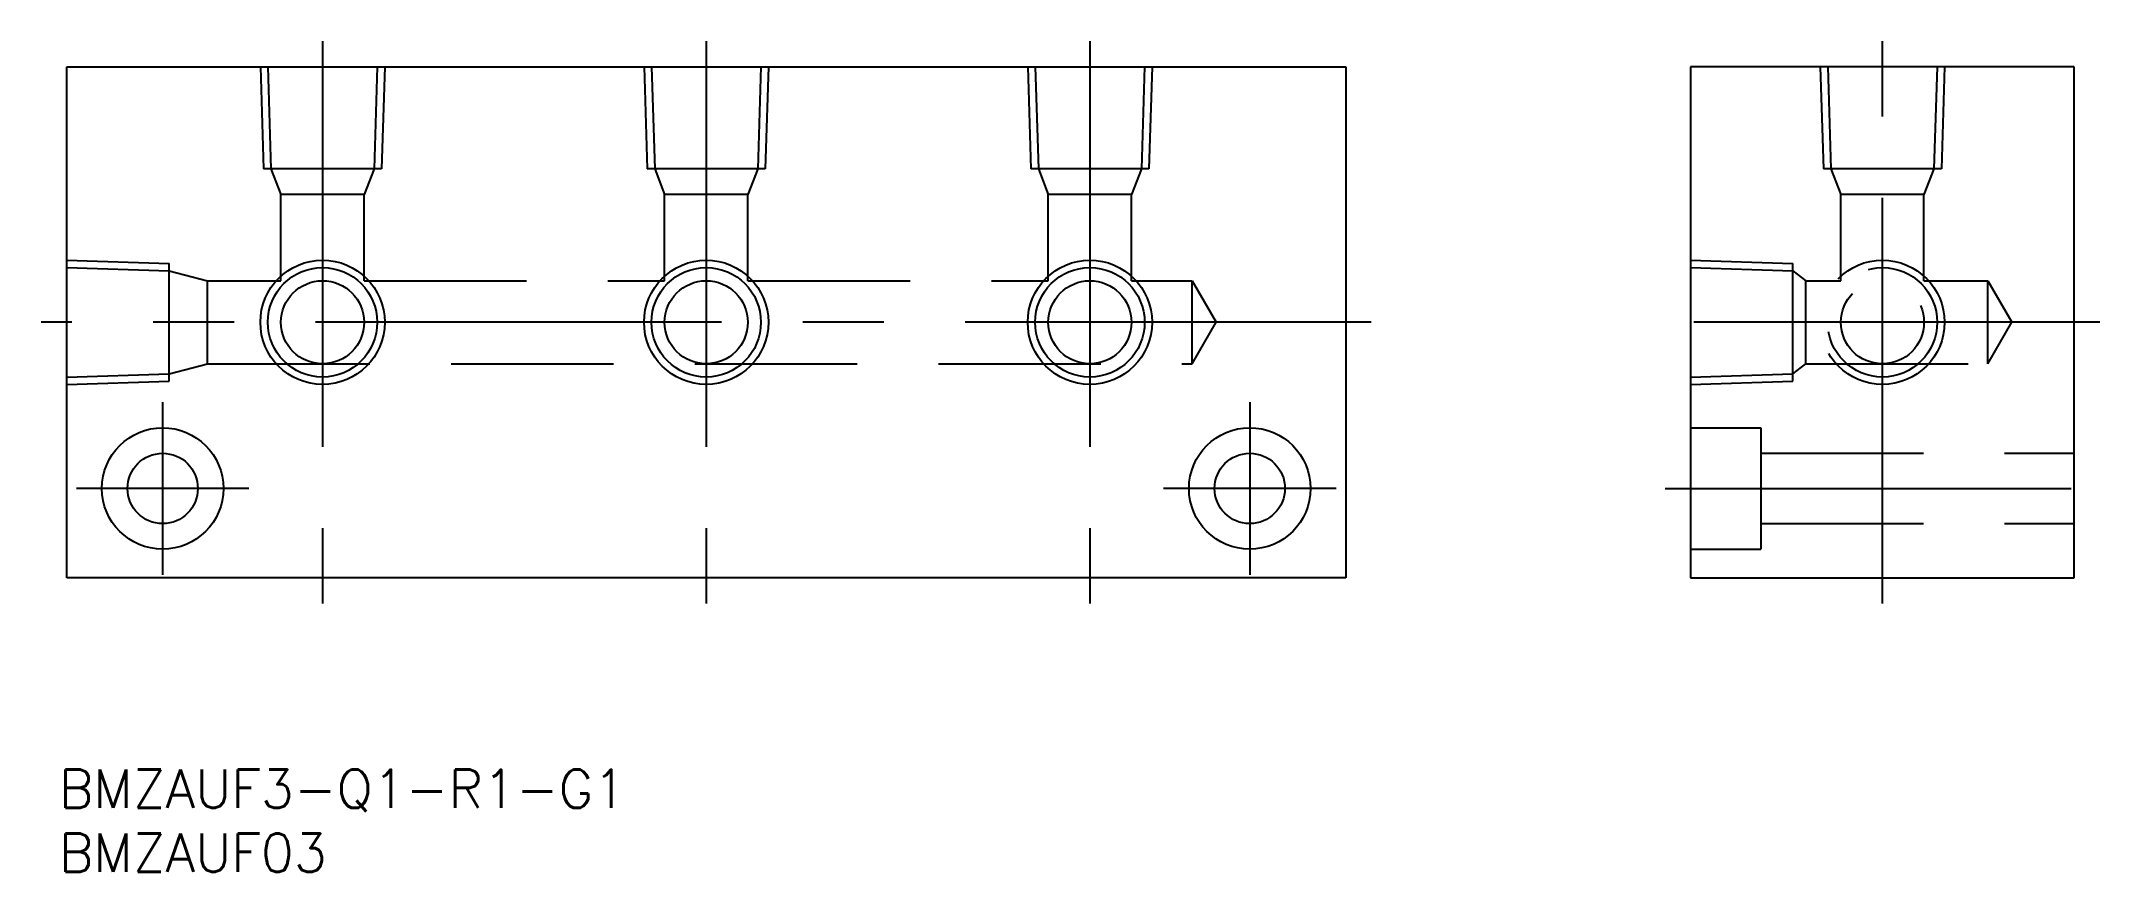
# Model space of a CAD drawing. Extents: x -2 to 159, y -23 to 42.
import ezdxf

# ---------------------------------------------------------------- set-up
doc = ezdxf.new("R2010")
doc.units = 0
doc.linetypes.add('CENTER', pattern=[50.8, 31.75, -6.35, 6.35, -6.35])
doc.linetypes.add('DASHED', pattern=[19.05, 12.7, -6.35])
doc.layers.get('0').update_dxf_attribs({"linetype": 'CONTINUOUS'})
doc.layers.add('CENTER', color=1, linetype='CONTINUOUS')
doc.styles.get("Standard").update_dxf_attribs({"font": 'txt.shx', "height": 3, "bigfont": 'bigfont.shx'})

# ---------------------------------------------------------------- blocks, each defined once
blk = doc.blocks.new('*U2')
at = {"color": 7, "linetype": 'CONTINUOUS'}
blk.add_text('BMZAUF03', height=3, dxfattribs=at).set_placement((-0.625, -23))
blk = doc.blocks.new('*U3')
at = {"color": 7, "linetype": 'CONTINUOUS'}
blk.add_text('BMZAUF3-Q1-R1-G1', height=3, dxfattribs=at).set_placement((-0.625, -18))

msp = doc.modelspace()

# ---------------------------------------------------------------- linework, layer by layer
at = {"color": 7, "linetype": 'CONTINUOUS'}
for p, q in [((0, 40), (100, 40)), ((0, 0), (0, 40)), ((100, 40), (100, 0)), ((156.97, 40), (126.97, 40)), ((126.97, 40), (126.97, 0)), ((156.97, 0), (156.97, 40)), ((100, 0), (0, 0)), ((126.97, 0), (156.97, 0))]:
    msp.add_line(p, q, dxfattribs=at)
at = {"color": 3, "linetype": 'DASHED'}
for p, q in [((15.14, 40), (15.39, 32)), ((15.72, 40), (15.97, 32)), ((24.28, 40), (24.03, 32)), ((24.86, 40), (24.61, 32)), ((45.14, 40), (45.39, 32)), ((45.72, 40), (45.97, 32)), ((54.28, 40), (54.03, 32)), ((54.86, 40), (54.61, 32)), ((75.14, 40), (75.39, 32)), ((75.72, 40), (75.97, 32)), ((84.28, 40), (84.03, 32)), ((84.86, 40), (84.61, 32)), ((137.1, 40), (137.36, 32)), ((137.69, 40), (137.94, 32)), ((146.25, 40), (146, 32)), ((146.83, 40), (146.58, 32)), ((24.61, 32), (15.39, 32)), ((15.97, 32), (16.75, 30)), ((24.03, 32), (23.25, 30)), ((54.61, 32), (45.39, 32)), ((45.97, 32), (46.75, 30)), ((54.03, 32), (53.25, 30)), ((84.61, 32), (75.39, 32)), ((75.97, 32), (76.75, 30)), ((84.03, 32), (83.25, 30)), ((146.58, 32), (137.36, 32)), ((137.94, 32), (138.72, 30)), ((146, 32), (145.22, 30)), ((23.25, 30), (16.75, 30)), ((16.75, 23.25), (16.75, 30)), ((23.25, 23.25), (23.25, 30)), ((46.75, 23.25), (46.75, 30)), ((53.25, 30), (46.75, 30)), ((53.25, 23.25), (53.25, 30)), ((76.75, 23.25), (76.75, 30)), ((83.25, 30), (76.75, 30)), ((83.25, 23.25), (83.25, 30)), ((145.22, 30), (138.72, 30)), ((138.72, 23.25), (138.72, 30)), ((145.22, 23.25), (145.22, 30)), ((0, 24.86), (8, 24.61)), ((0, 24.28), (8, 24.03)), ((8, 15.39), (8, 24.61)), ((126.97, 24.86), (134.97, 24.61)), ((126.97, 24.28), (134.97, 24.03)), ((134.97, 15.39), (134.97, 24.61)), ((8, 24.03), (11, 23.25)), ((11, 23.25), (16.75, 23.25)), ((11, 16.75), (11, 23.25)), ((23.25, 23.25), (46.75, 23.25)), ((53.25, 23.25), (76.75, 23.25)), ((83.25, 23.25), (88, 23.25)), ((88, 16.75), (88, 23.25)), ((88, 23.25), (89.88, 20)), ((134.97, 24.03), (135.97, 23.25)), ((135.97, 23.25), (138.72, 23.25)), ((135.97, 16.75), (135.97, 23.25)), ((145.22, 23.25), (150.22, 23.25)), ((150.22, 16.75), (150.22, 23.25)), ((150.22, 23.25), (152.09, 20)), ((88, 16.75), (89.88, 20)), ((150.22, 16.75), (152.09, 20)), ((8, 15.97), (11, 16.75)), ((11, 16.75), (88, 16.75)), ((134.97, 15.97), (135.97, 16.75)), ((135.97, 16.75), (150.22, 16.75)), ((0, 15.72), (8, 15.97)), ((0, 15.14), (8, 15.39)), ((126.97, 15.72), (134.97, 15.97)), ((126.97, 15.14), (134.97, 15.39)), ((126.97, 11.75), (132.47, 11.75)), ((132.47, 11.75), (132.47, 2.25)), ((132.47, 9.75), (156.97, 9.75)), ((132.47, 4.25), (156.97, 4.25)), ((126.97, 2.25), (132.47, 2.25))]:
    msp.add_line(p, q, dxfattribs=at)
at = {"color": 3, "linetype": 'CONTINUOUS'}
for centre in [(20, 20), (50, 20), (80, 20)]:
    msp.add_circle(centre, 4.86, dxfattribs=at)
at = {"color": 7, "linetype": 'CONTINUOUS'}
for centre, radius in [((20, 20), 4.28), ((50, 20), 4.28), ((80, 20), 4.28), ((20, 20), 3.25), ((50, 20), 3.25), ((80, 20), 3.25), ((7.5, 7), 4.75), ((92.5, 7), 4.75), ((7.5, 7), 2.75), ((92.5, 7), 2.75)]:
    msp.add_circle(centre, radius, dxfattribs=at)
at = {"color": 3, "linetype": 'DASHED'}
for radius in [4.86, 4.28, 3.25]:
    msp.add_circle((141.97, 20), radius, dxfattribs=at)
at = {"layer": 'CENTER', "color": 1, "linetype": 'CENTER'}
for p, q in [((20, 42), (20, -2)), ((50, 42), (50, -2)), ((80, 42), (80, -2)), ((141.97, -2), (141.97, 42)), ((102, 20), (-2, 20)), ((158.97, 20), (124.97, 20)), ((7.5, 0.25), (7.5, 13.75)), ((92.5, 13.75), (92.5, 0.25)), ((14.25, 7), (0.75, 7)), ((99.25, 7), (85.75, 7)), ((124.97, 7), (158.97, 7))]:
    msp.add_line(p, q, dxfattribs=at)

# ---------------------------------------------------------------- block references
at = {"color": 7, "linetype": 'CONTINUOUS'}
for name in ['*U3', '*U2']:
    msp.add_blockref(name, (0, 0), dxfattribs=at)

doc.saveas('drawing.dxf')
